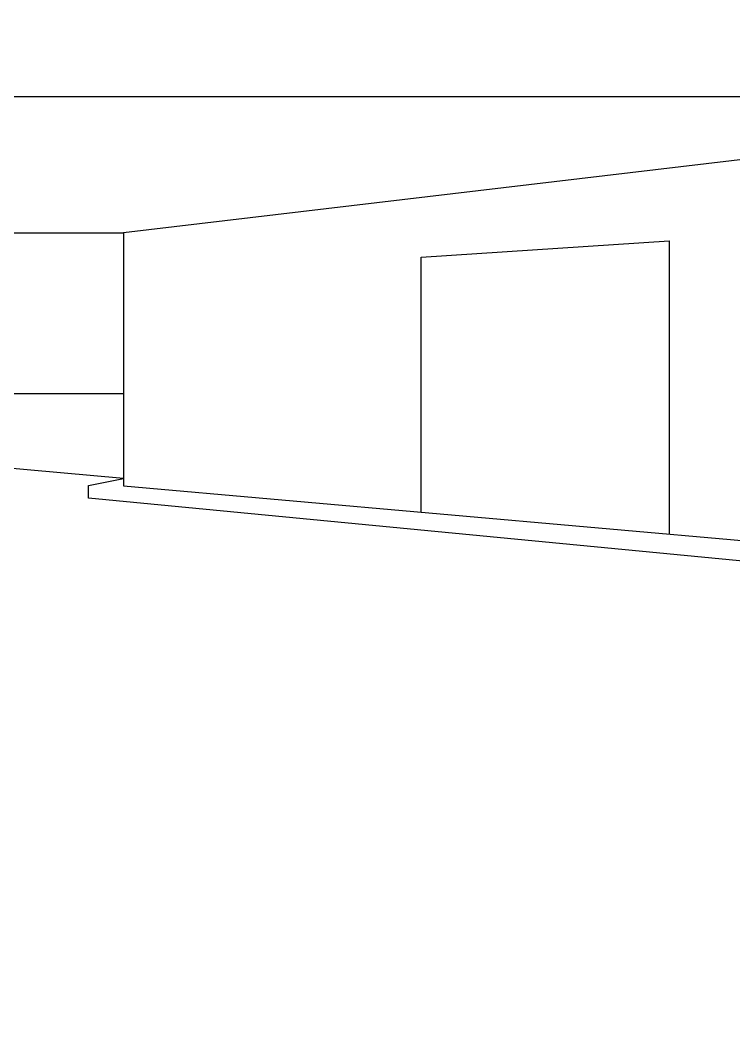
# Model space of a CAD drawing. Header units: inches. Extents: x -11 to 128, y 7 to 56.
# Drawn here: x 71.24 to 78.69, y 17.86 to 28.35 of the extents above; entities that cross this region are included whole.
import ezdxf

# ---------------------------------------------------------------- set-up
doc = ezdxf.new("R2010")
doc.units = ezdxf.units.IN
doc.header["$MEASUREMENT"] = 0
picture_1 = doc.add_image_def('image1.jpg', size_in_pixel=(1680, 1093))

msp = doc.modelspace()

# ---------------------------------------------------------------- linework, layer by layer
for p, q in [((16.832, 27.549), (84.329, 27.549)), ((84.329, 27.549), (72.321, 26.126)), ((67.707, 26.128), (72.321, 26.126)), ((72.321, 26.126), (72.321, 23.488)), ((75.427, 25.874), (78.018, 26.043)), ((78.018, 26.043), (78.018, 22.982)), ((75.427, 23.212), (75.427, 25.874)), ((72.321, 24.448), (67.707, 24.448)), ((72.321, 23.565), (69.244, 23.842)), ((71.953, 23.49), (72.321, 23.565)), ((71.953, 23.357), (71.953, 23.49)), ((72.321, 23.488), (84.329, 22.422)), ((84.329, 22.171), (71.953, 23.357))]:
    msp.add_line(p, q)

# ---------------------------------------------------------------- pictures from other files: only their frames are drawn
image = msp.add_image(picture_1, insert=(12.497, 7.377), size_in_units=(74.403, 48.406))
image.dxf.flags = 6

doc.saveas('drawing.dxf')
